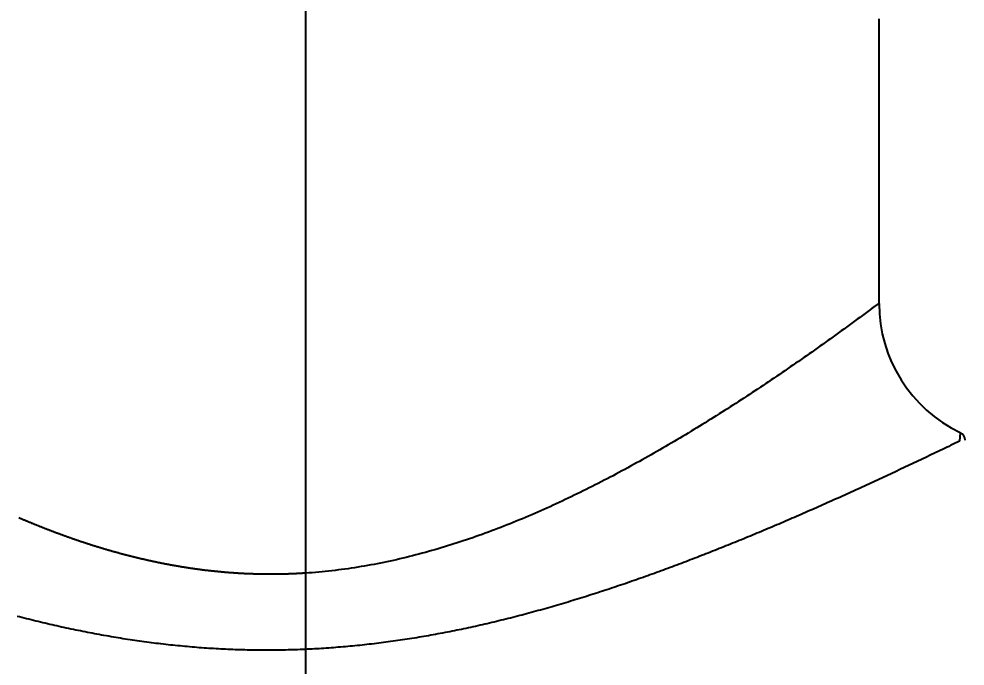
# Model space of a CAD drawing. Header units: millimetres. Extents: x 0 to 3800, y -67 to 2530.
# Drawn here: x 2324.26 to 2358.13, y 1477.76 to 1500.94 of the extents above; entities that cross this region are included whole.
import ezdxf
from ezdxf.lldxf.tags import DXFTag

# ---------------------------------------------------------------- set-up
doc = ezdxf.new("R2010")
doc.units = ezdxf.units.MM
for name, color, linetype in [('내부선 및 부속', 4, 'Continuous'), ('중심선', 1, 'DASHED'), ('치수선', 7, 'Continuous')]:
    doc.layers.add(name, color=color, linetype=linetype)
doc.styles.add('____', font='')
doc.styles.get('____').set_extended_font_data('굴림')
tags = doc.linetypes.add('DASHDOT', pattern=[70, 31, -13, 13, -13]).pattern_tags.tags
tags[10:11] = [DXFTag(74, 4), DXFTag(75, 0), DXFTag(340, '0'), DXFTag(46, 0.0), DXFTag(50, 0.0), DXFTag(44, 0.0), DXFTag(45, 0.0)]
tags[8:9] = [DXFTag(74, 4), DXFTag(75, 0), DXFTag(340, '0'), DXFTag(46, 0.0), DXFTag(50, 0.0), DXFTag(44, 0.0), DXFTag(45, 0.0)]
tags[6:7] = [DXFTag(74, 4), DXFTag(75, 0), DXFTag(340, '0'), DXFTag(46, 0.0), DXFTag(50, 0.0), DXFTag(44, 0.0), DXFTag(45, 0.0)]
tags[4:5] = [DXFTag(74, 4), DXFTag(75, 0), DXFTag(340, '0'), DXFTag(46, 0.0), DXFTag(50, 0.0), DXFTag(44, 0.0), DXFTag(45, 0.0)]
tags = doc.linetypes.add('DASHED', pattern=[25.72, 12.86, -12.86]).pattern_tags.tags
tags[6:7] = [DXFTag(74, 4), DXFTag(75, 0), DXFTag(340, '0'), DXFTag(46, 0.0), DXFTag(50, 0.0), DXFTag(44, 0.0), DXFTag(45, 0.0)]
tags[4:5] = [DXFTag(74, 4), DXFTag(75, 0), DXFTag(340, '0'), DXFTag(46, 0.0), DXFTag(50, 0.0), DXFTag(44, 0.0), DXFTag(45, 0.0)]
doc.dimstyles.new('MSADIM', dxfattribs={"dimtxt": 33, "dimasz": 17, "dimexe": 10, "dimexo": 7.5, "dimgap": 10, "dimtad": 0, "dimtih": 1, "dimtoh": 1, "dimdec": 0, "dimzin": 1, "dimdsep": 46, "dimtxsty": '____', "dimcen": 11.25, "dimadec": 0, "dimazin": 0, "dimtfac": 1, "dimtdec": 0, "dimtix": 1, "dimtmove": 0, "dimatfit": 3, "dimfxl": 1, "dimtolj": 1, "dimtzin": 1, "dimarcsym": 0})

# ---------------------------------------------------------------- blocks, each defined once
blk = doc.blocks.new('*D35')
at = {"layer": '치수선', "color": 0, "linetype": 'Continuous', "lineweight": -2, "transparency": 16777216}
for p, q in [((2924.524, 1577.512), (2924.524, 1252.002)), ((2244.524, 1269.502), (2244.524, 1272.002)), ((2261.524, 1262.002), (2547.243, 1262.002)), ((2907.524, 1262.002), (2621.804, 1262.002))]:
    blk.add_line(p, q, dxfattribs=at)
at = {"layer": '치수선', "color": 0, "linetype": 'Continuous', "transparency": 16777216}
for points in [[(2261.524, 1264.835), (2261.524, 1259.168), (2244.524, 1262.002)], [(2907.524, 1264.835), (2907.524, 1259.168), (2924.524, 1262.002)]]:
    blk.add_solid(points, dxfattribs=at)
at = {"layer": '치수선', "color": 0, "linetype": 'Continuous', "transparency": 16777216, "insert": (2584.524, 1262.002), "char_height": 25, "attachment_point": 5, "style": '____'}
blk.add_mtext('\\A1;680', dxfattribs=at)

msp = doc.modelspace()

# ---------------------------------------------------------------- linework, layer by layer
at = {"layer": '내부선 및 부속', "linetype": 'Continuous'}
for p, q in [((2355.055, 1490.741), (2355.055, 1500.941)), ((2357.96, 1486.123), (2357.938, 1485.819))]:
    msp.add_line(p, q, dxfattribs=at)
at = {"layer": '내부선 및 부속', "linetype": 'Continuous', "flags": 128}
for points in [[(2354.744, 1490.532), (2354.65, 1490.461), (2354.555, 1490.391), (2354.461, 1490.321), (2354.366, 1490.251), (2354.271, 1490.182), (2354.176, 1490.112), (2354.081, 1490.042), (2353.986, 1489.973), (2353.891, 1489.903), (2353.796, 1489.834), (2353.7, 1489.765), (2353.605, 1489.696), (2353.51, 1489.627), (2353.414, 1489.558), (2353.318, 1489.489), (2353.223, 1489.421), (2353.127, 1489.352), (2353.031, 1489.284), (2352.935, 1489.216), (2352.839, 1489.148), (2352.743, 1489.08), (2352.647, 1489.012), (2352.551, 1488.945), (2352.454, 1488.877), (2352.358, 1488.81), (2352.262, 1488.742), (2352.165, 1488.675), (2352.068, 1488.608), (2351.972, 1488.542), (2351.875, 1488.475), (2351.778, 1488.408), (2351.681, 1488.342), (2351.584, 1488.276), (2351.487, 1488.209), (2351.39, 1488.144), (2351.293, 1488.078), (2351.196, 1488.012), (2351.098, 1487.946), (2351.001, 1487.881), (2350.903, 1487.816), (2350.806, 1487.751), (2350.708, 1487.686), (2350.61, 1487.621), (2350.512, 1487.556), (2350.414, 1487.492), (2350.315, 1487.427), (2350.217, 1487.363), (2350.119, 1487.299), (2350.02, 1487.235), (2349.921, 1487.171), (2349.822, 1487.108), (2349.723, 1487.044), (2349.624, 1486.981), (2349.525, 1486.917), (2349.426, 1486.854), (2349.326, 1486.792), (2349.226, 1486.729), (2349.127, 1486.666), (2349.027, 1486.604), (2348.927, 1486.542), (2348.826, 1486.479), (2348.726, 1486.417), (2348.625, 1486.356), (2348.525, 1486.294), (2348.424, 1486.232), (2348.323, 1486.171), (2348.221, 1486.11), (2348.12, 1486.049), (2348.019, 1485.988), (2347.917, 1485.927), (2347.815, 1485.867), (2347.713, 1485.806), (2347.611, 1485.746), (2347.508, 1485.686), (2347.406, 1485.626), (2347.303, 1485.566), (2347.2, 1485.507), (2347.097, 1485.447), (2346.993, 1485.388), (2346.89, 1485.329), (2346.786, 1485.27), (2346.682, 1485.212), (2346.578, 1485.154), (2346.474, 1485.095), (2346.37, 1485.037), (2346.265, 1484.98), (2346.161, 1484.922), (2346.056, 1484.865), (2345.951, 1484.808), (2345.846, 1484.751), (2345.74, 1484.694), (2345.635, 1484.638), (2345.529, 1484.582), (2345.423, 1484.526), (2345.317, 1484.471), (2345.211, 1484.416), (2345.105, 1484.361), (2344.998, 1484.306), (2344.892, 1484.251), (2344.785, 1484.197), (2344.785, 1484.197), (2344.678, 1484.143), (2344.571, 1484.09), (2344.464, 1484.037), (2344.356, 1483.984), (2344.249, 1483.931), (2344.141, 1483.879), (2344.033, 1483.827), (2343.925, 1483.775), (2343.817, 1483.724), (2343.709, 1483.673), (2343.6, 1483.622), (2343.491, 1483.572), (2343.383, 1483.522), (2343.274, 1483.472), (2343.165, 1483.423), (2343.056, 1483.374), (2342.946, 1483.326), (2342.837, 1483.277), (2342.727, 1483.23), (2342.618, 1483.182), (2342.508, 1483.135), (2342.398, 1483.089), (2342.287, 1483.042), (2342.177, 1482.997), (2342.067, 1482.951), (2341.956, 1482.906), (2341.846, 1482.862), (2341.735, 1482.818), (2341.624, 1482.774), (2341.513, 1482.731), (2341.401, 1482.688), (2341.29, 1482.645), (2341.179, 1482.603), (2341.067, 1482.562), (2340.955, 1482.521), (2340.843, 1482.48), (2340.731, 1482.44), (2340.619, 1482.4), (2340.507, 1482.361), (2340.395, 1482.322), (2340.282, 1482.284), (2340.17, 1482.246), (2340.057, 1482.209), (2339.944, 1482.172), (2339.831, 1482.136), (2339.718, 1482.1), (2339.605, 1482.065), (2339.492, 1482.03), (2339.378, 1481.996), (2339.265, 1481.962), (2339.151, 1481.929), (2339.038, 1481.897), (2338.924, 1481.864), (2338.81, 1481.833), (2338.696, 1481.802), (2338.581, 1481.772), (2338.467, 1481.742), (2338.353, 1481.712), (2338.238, 1481.684), (2338.124, 1481.655), (2338.009, 1481.628), (2337.894, 1481.601), (2337.779, 1481.574), (2337.664, 1481.549), (2337.549, 1481.523), (2337.434, 1481.499), (2337.319, 1481.475), (2337.203, 1481.451), (2337.088, 1481.428), (2336.972, 1481.406), (2336.856, 1481.385), (2336.741, 1481.364), (2336.625, 1481.344), (2336.509, 1481.324), (2336.393, 1481.305), (2336.277, 1481.287), (2336.16, 1481.269), (2336.044, 1481.252), (2335.928, 1481.235), (2335.811, 1481.22), (2335.695, 1481.205), (2335.578, 1481.19), (2335.461, 1481.177), (2335.344, 1481.164), (2335.227, 1481.151), (2335.11, 1481.14), (2334.993, 1481.129), (2334.876, 1481.119), (2334.759, 1481.109), (2334.641, 1481.1), (2334.524, 1481.092), (2334.524, 1481.092)], [(2355.055, 1490.748), (2355.054, 1490.747), (2355.052, 1490.746), (2355.051, 1490.745), (2355.05, 1490.744), (2355.048, 1490.743), (2355.047, 1490.742), (2355.045, 1490.741), (2355.044, 1490.74), (2355.042, 1490.739), (2355.041, 1490.738), (2355.039, 1490.737), (2355.038, 1490.737), (2355.037, 1490.736), (2355.035, 1490.735), (2355.034, 1490.734), (2355.032, 1490.733), (2355.031, 1490.732), (2355.029, 1490.731), (2355.028, 1490.73), (2355.026, 1490.73), (2355.025, 1490.729), (2355.023, 1490.728), (2355.022, 1490.727), (2355.021, 1490.726), (2355.019, 1490.725), (2355.018, 1490.724), (2355.016, 1490.723), (2355.015, 1490.722), (2355.013, 1490.721), (2355.012, 1490.72), (2355.011, 1490.719), (2355.009, 1490.719), (2355.008, 1490.718), (2355.006, 1490.717), (2355.005, 1490.716), (2355.004, 1490.715), (2355.002, 1490.714), (2355.001, 1490.713), (2354.999, 1490.712), (2354.998, 1490.711), (2354.997, 1490.71), (2354.995, 1490.709), (2354.994, 1490.708), (2354.992, 1490.707), (2354.991, 1490.706), (2354.99, 1490.705), (2354.988, 1490.704), (2354.987, 1490.703), (2354.985, 1490.702), (2354.984, 1490.701), (2354.983, 1490.7), (2354.981, 1490.699), (2354.98, 1490.698), (2354.978, 1490.697), (2354.977, 1490.696), (2354.976, 1490.695), (2354.974, 1490.695), (2354.973, 1490.694), (2354.971, 1490.693), (2354.97, 1490.692), (2354.969, 1490.691), (2354.967, 1490.69), (2354.966, 1490.689), (2354.964, 1490.688), (2354.963, 1490.687), (2354.962, 1490.686), (2354.96, 1490.685), (2354.959, 1490.684), (2354.957, 1490.683), (2354.956, 1490.682), (2354.955, 1490.681), (2354.953, 1490.68), (2354.952, 1490.679), (2354.95, 1490.678), (2354.949, 1490.677), (2354.948, 1490.676), (2354.946, 1490.675), (2354.945, 1490.674), (2354.943, 1490.673), (2354.942, 1490.672), (2354.941, 1490.671), (2354.939, 1490.671), (2354.938, 1490.67), (2354.936, 1490.669), (2354.935, 1490.668), (2354.934, 1490.667), (2354.932, 1490.666), (2354.931, 1490.665), (2354.929, 1490.664), (2354.928, 1490.663), (2354.927, 1490.662), (2354.925, 1490.661), (2354.924, 1490.66), (2354.922, 1490.659), (2354.921, 1490.658), (2354.92, 1490.657), (2354.918, 1490.656), (2354.917, 1490.655), (2354.915, 1490.654), (2354.914, 1490.653), (2354.914, 1490.653), (2354.913, 1490.652), (2354.911, 1490.651), (2354.91, 1490.65), (2354.908, 1490.649), (2354.907, 1490.649), (2354.906, 1490.648), (2354.904, 1490.647), (2354.903, 1490.646), (2354.901, 1490.645), (2354.9, 1490.644), (2354.899, 1490.643), (2354.897, 1490.642), (2354.896, 1490.641), (2354.894, 1490.64), (2354.893, 1490.639), (2354.892, 1490.638), (2354.89, 1490.637), (2354.889, 1490.636), (2354.887, 1490.635), (2354.886, 1490.634), (2354.885, 1490.633), (2354.883, 1490.632), (2354.882, 1490.631), (2354.88, 1490.63), (2354.879, 1490.629), (2354.878, 1490.628), (2354.876, 1490.627), (2354.875, 1490.626), (2354.873, 1490.625), (2354.872, 1490.624), (2354.871, 1490.623), (2354.869, 1490.622), (2354.868, 1490.621), (2354.866, 1490.62), (2354.865, 1490.619), (2354.864, 1490.619), (2354.862, 1490.618), (2354.861, 1490.617), (2354.859, 1490.616), (2354.858, 1490.615), (2354.857, 1490.614), (2354.855, 1490.613), (2354.854, 1490.612), (2354.853, 1490.611), (2354.851, 1490.61), (2354.85, 1490.609), (2354.848, 1490.608), (2354.847, 1490.607), (2354.846, 1490.606), (2354.844, 1490.605), (2354.843, 1490.604), (2354.841, 1490.603), (2354.84, 1490.602), (2354.839, 1490.601), (2354.837, 1490.6), (2354.836, 1490.599), (2354.835, 1490.598), (2354.833, 1490.597), (2354.832, 1490.596), (2354.83, 1490.595), (2354.829, 1490.594), (2354.828, 1490.593), (2354.826, 1490.592), (2354.825, 1490.591), (2354.824, 1490.59), (2354.822, 1490.589), (2354.821, 1490.588), (2354.819, 1490.587), (2354.818, 1490.586), (2354.817, 1490.585), (2354.815, 1490.584), (2354.814, 1490.583), (2354.813, 1490.582), (2354.811, 1490.581), (2354.81, 1490.58), (2354.808, 1490.579), (2354.807, 1490.578), (2354.806, 1490.577), (2354.804, 1490.576), (2354.803, 1490.575), (2354.802, 1490.574), (2354.8, 1490.573), (2354.799, 1490.572), (2354.797, 1490.571), (2354.796, 1490.57), (2354.795, 1490.569), (2354.793, 1490.568), (2354.792, 1490.567), (2354.791, 1490.566), (2354.789, 1490.565), (2354.788, 1490.564), (2354.786, 1490.563), (2354.785, 1490.562), (2354.784, 1490.561), (2354.782, 1490.56), (2354.781, 1490.559), (2354.78, 1490.558), (2354.778, 1490.557), (2354.777, 1490.556), (2354.776, 1490.555), (2354.776, 1490.555), (2354.774, 1490.554), (2354.773, 1490.553), (2354.771, 1490.552), (2354.77, 1490.551), (2354.769, 1490.55), (2354.767, 1490.549), (2354.766, 1490.548), (2354.765, 1490.547), (2354.763, 1490.546), (2354.762, 1490.545), (2354.761, 1490.544), (2354.759, 1490.543), (2354.758, 1490.542), (2354.756, 1490.541), (2354.755, 1490.54), (2354.754, 1490.539), (2354.752, 1490.538), (2354.751, 1490.537), (2354.75, 1490.536), (2354.748, 1490.535), (2354.747, 1490.534), (2354.746, 1490.533), (2354.744, 1490.532), (2354.744, 1490.532)], [(2357.938, 1485.819), (2357.861, 1485.782), (2357.784, 1485.745), (2357.707, 1485.707), (2357.63, 1485.67), (2357.552, 1485.633), (2357.475, 1485.596), (2357.398, 1485.559), (2357.321, 1485.522), (2357.243, 1485.485), (2357.166, 1485.448), (2357.089, 1485.411), (2357.012, 1485.374), (2356.934, 1485.337), (2356.857, 1485.3), (2356.779, 1485.263), (2356.702, 1485.226), (2356.625, 1485.189), (2356.547, 1485.152), (2356.47, 1485.116), (2356.392, 1485.079), (2356.315, 1485.042), (2356.238, 1485.006), (2356.16, 1484.969), (2356.083, 1484.932), (2356.005, 1484.896), (2355.928, 1484.859), (2355.85, 1484.823), (2355.772, 1484.786), (2355.695, 1484.75), (2355.617, 1484.714), (2355.54, 1484.677), (2355.462, 1484.641), (2355.384, 1484.605), (2355.307, 1484.569), (2355.229, 1484.532), (2355.151, 1484.496), (2355.073, 1484.46), (2354.996, 1484.424), (2354.918, 1484.388), (2354.84, 1484.352), (2354.762, 1484.316), (2354.684, 1484.28), (2354.607, 1484.245), (2354.529, 1484.209), (2354.451, 1484.173), (2354.373, 1484.137), (2354.295, 1484.102), (2354.217, 1484.066), (2354.139, 1484.031), (2354.061, 1483.995), (2353.983, 1483.96), (2353.905, 1483.924), (2353.827, 1483.889), (2353.749, 1483.853), (2353.671, 1483.818), (2353.592, 1483.783), (2353.514, 1483.748), (2353.436, 1483.713), (2353.358, 1483.678), (2353.28, 1483.642), (2353.201, 1483.608), (2353.123, 1483.573), (2353.045, 1483.538), (2352.966, 1483.503), (2352.888, 1483.468), (2352.81, 1483.433), (2352.731, 1483.399), (2352.653, 1483.364), (2352.574, 1483.33), (2352.496, 1483.295), (2352.418, 1483.261), (2352.339, 1483.226), (2352.26, 1483.192), (2352.182, 1483.158), (2352.103, 1483.124), (2352.025, 1483.09), (2351.946, 1483.056), (2351.867, 1483.022), (2351.789, 1482.988), (2351.71, 1482.954), (2351.631, 1482.92), (2351.552, 1482.886), (2351.474, 1482.852), (2351.395, 1482.819), (2351.316, 1482.785), (2351.237, 1482.752), (2351.158, 1482.718), (2351.079, 1482.685), (2351, 1482.652), (2350.921, 1482.618), (2350.842, 1482.585), (2350.763, 1482.552), (2350.684, 1482.519), (2350.605, 1482.486), (2350.526, 1482.453), (2350.446, 1482.421), (2350.367, 1482.388), (2350.288, 1482.355), (2350.209, 1482.323), (2350.129, 1482.29), (2350.129, 1482.29), (2350.05, 1482.258), (2349.971, 1482.225), (2349.891, 1482.193), (2349.812, 1482.161), (2349.732, 1482.129), (2349.653, 1482.097), (2349.573, 1482.065), (2349.494, 1482.033), (2349.414, 1482.001), (2349.335, 1481.969), (2349.255, 1481.937), (2349.175, 1481.906), (2349.096, 1481.874), (2349.016, 1481.843), (2348.936, 1481.811), (2348.856, 1481.78), (2348.777, 1481.749), (2348.697, 1481.718), (2348.617, 1481.687), (2348.537, 1481.656), (2348.457, 1481.625), (2348.377, 1481.594), (2348.297, 1481.564), (2348.217, 1481.533), (2348.137, 1481.502), (2348.057, 1481.472), (2347.976, 1481.442), (2347.896, 1481.411), (2347.816, 1481.381), (2347.736, 1481.351), (2347.655, 1481.321), (2347.575, 1481.291), (2347.495, 1481.262), (2347.414, 1481.232), (2347.334, 1481.202), (2347.253, 1481.173), (2347.173, 1481.144), (2347.092, 1481.114), (2347.012, 1481.085), (2346.931, 1481.056), (2346.85, 1481.027), (2346.77, 1480.998), (2346.689, 1480.97), (2346.608, 1480.941), (2346.527, 1480.912), (2346.447, 1480.884), (2346.366, 1480.855), (2346.285, 1480.827), (2346.204, 1480.799), (2346.123, 1480.771), (2346.042, 1480.743), (2345.961, 1480.715), (2345.88, 1480.688), (2345.798, 1480.66), (2345.717, 1480.633), (2345.636, 1480.605), (2345.555, 1480.578), (2345.473, 1480.551), (2345.392, 1480.524), (2345.311, 1480.497), (2345.229, 1480.47), (2345.148, 1480.443), (2345.066, 1480.417), (2344.985, 1480.39), (2344.903, 1480.364), (2344.822, 1480.338), (2344.74, 1480.312), (2344.658, 1480.286), (2344.576, 1480.26), (2344.495, 1480.234), (2344.413, 1480.209), (2344.331, 1480.183), (2344.249, 1480.158), (2344.167, 1480.133), (2344.085, 1480.108), (2344.003, 1480.083), (2343.921, 1480.058), (2343.839, 1480.034), (2343.757, 1480.009), (2343.675, 1479.985), (2343.592, 1479.961), (2343.51, 1479.936), (2343.428, 1479.913), (2343.346, 1479.889), (2343.263, 1479.865), (2343.181, 1479.842), (2343.098, 1479.818), (2343.016, 1479.795), (2342.933, 1479.772), (2342.851, 1479.749), (2342.768, 1479.726), (2342.685, 1479.703), (2342.603, 1479.681), (2342.52, 1479.658), (2342.437, 1479.636), (2342.354, 1479.614), (2342.271, 1479.592), (2342.188, 1479.57), (2342.105, 1479.549), (2342.022, 1479.527), (2342.022, 1479.527), (2341.939, 1479.506), (2341.856, 1479.485), (2341.773, 1479.464), (2341.69, 1479.443), (2341.607, 1479.422), (2341.524, 1479.402), (2341.44, 1479.382), (2341.357, 1479.361), (2341.274, 1479.341), (2341.19, 1479.322), (2341.107, 1479.302), (2341.023, 1479.282), (2340.94, 1479.263), (2340.856, 1479.244), (2340.773, 1479.225), (2340.689, 1479.206), (2340.605, 1479.187), (2340.522, 1479.169), (2340.438, 1479.151), (2340.354, 1479.132), (2340.27, 1479.114), (2340.186, 1479.097), (2340.102, 1479.079), (2340.019, 1479.062), (2339.935, 1479.044), (2339.851, 1479.027), (2339.766, 1479.011), (2339.682, 1478.994), (2339.598, 1478.977), (2339.514, 1478.961), (2339.43, 1478.945), (2339.346, 1478.929), (2339.261, 1478.913), (2339.177, 1478.898), (2339.093, 1478.882), (2339.008, 1478.867), (2338.924, 1478.852), (2338.839, 1478.837), (2338.755, 1478.823), (2338.67, 1478.808), (2338.586, 1478.794), (2338.501, 1478.78), (2338.416, 1478.766), (2338.332, 1478.753), (2338.247, 1478.739), (2338.162, 1478.726), (2338.078, 1478.713), (2337.993, 1478.7), (2337.908, 1478.688), (2337.823, 1478.675), (2337.738, 1478.663), (2337.653, 1478.651), (2337.568, 1478.64), (2337.483, 1478.628), (2337.398, 1478.617), (2337.313, 1478.605), (2337.228, 1478.595), (2337.143, 1478.584), (2337.058, 1478.573), (2336.973, 1478.563), (2336.888, 1478.553), (2336.802, 1478.543), (2336.717, 1478.533), (2336.632, 1478.524), (2336.547, 1478.515), (2336.461, 1478.506), (2336.376, 1478.497), (2336.291, 1478.488), (2336.205, 1478.48), (2336.12, 1478.472), (2336.035, 1478.464), (2335.949, 1478.456), (2335.864, 1478.449), (2335.778, 1478.442), (2335.693, 1478.435), (2335.607, 1478.428), (2335.522, 1478.421), (2335.436, 1478.415), (2335.351, 1478.409), (2335.265, 1478.403), (2335.18, 1478.397), (2335.094, 1478.392), (2335.009, 1478.387), (2334.923, 1478.382), (2334.838, 1478.377), (2334.752, 1478.372), (2334.666, 1478.368), (2334.666, 1478.368)], [(2334.524, 1481.092), (2334.5, 1481.091), (2334.476, 1481.089), (2334.451, 1481.088), (2334.427, 1481.086), (2334.403, 1481.085), (2334.378, 1481.083), (2334.354, 1481.082), (2334.33, 1481.081), (2334.306, 1481.079), (2334.281, 1481.078), (2334.257, 1481.077), (2334.233, 1481.075), (2334.209, 1481.074), (2334.184, 1481.073), (2334.16, 1481.072), (2334.136, 1481.071), (2334.111, 1481.07), (2334.087, 1481.069), (2334.063, 1481.068), (2334.038, 1481.067), (2334.014, 1481.066), (2333.99, 1481.065), (2333.966, 1481.064), (2333.941, 1481.063), (2333.917, 1481.062), (2333.893, 1481.061), (2333.868, 1481.061), (2333.844, 1481.06), (2333.82, 1481.059), (2333.795, 1481.058), (2333.771, 1481.058), (2333.747, 1481.057), (2333.722, 1481.057), (2333.698, 1481.056), (2333.674, 1481.055), (2333.649, 1481.055), (2333.625, 1481.055), (2333.601, 1481.054), (2333.577, 1481.054), (2333.552, 1481.053), (2333.528, 1481.053), (2333.504, 1481.053), (2333.479, 1481.052), (2333.455, 1481.052), (2333.431, 1481.052), (2333.406, 1481.052), (2333.382, 1481.051), (2333.358, 1481.051), (2333.333, 1481.051), (2333.309, 1481.051), (2333.285, 1481.051), (2333.26, 1481.051), (2333.236, 1481.051), (2333.212, 1481.051), (2333.187, 1481.051), (2333.163, 1481.051), (2333.139, 1481.052), (2333.114, 1481.052), (2333.09, 1481.052), (2333.066, 1481.052), (2333.041, 1481.052), (2333.017, 1481.053), (2332.993, 1481.053), (2332.968, 1481.053), (2332.944, 1481.054), (2332.92, 1481.054), (2332.895, 1481.055), (2332.871, 1481.055), (2332.847, 1481.056), (2332.822, 1481.056), (2332.798, 1481.057), (2332.774, 1481.057), (2332.75, 1481.058), (2332.725, 1481.059), (2332.701, 1481.059), (2332.677, 1481.06), (2332.652, 1481.061), (2332.628, 1481.062), (2332.604, 1481.062), (2332.579, 1481.063), (2332.555, 1481.064), (2332.531, 1481.065), (2332.506, 1481.066), (2332.482, 1481.067), (2332.458, 1481.068), (2332.434, 1481.069), (2332.409, 1481.07), (2332.385, 1481.071), (2332.361, 1481.072), (2332.336, 1481.073), (2332.312, 1481.075), (2332.288, 1481.076), (2332.263, 1481.077), (2332.239, 1481.078), (2332.215, 1481.08), (2332.191, 1481.081), (2332.166, 1481.082), (2332.142, 1481.084), (2332.118, 1481.085), (2332.093, 1481.087), (2332.093, 1481.087), (2332.069, 1481.088), (2332.045, 1481.09), (2332.021, 1481.091), (2331.996, 1481.093), (2331.972, 1481.094), (2331.948, 1481.096), (2331.924, 1481.098), (2331.899, 1481.099), (2331.875, 1481.101), (2331.851, 1481.103), (2331.827, 1481.105), (2331.802, 1481.107), (2331.778, 1481.108), (2331.754, 1481.11), (2331.73, 1481.112), (2331.705, 1481.114), (2331.681, 1481.116), (2331.657, 1481.118), (2331.633, 1481.12), (2331.608, 1481.122), (2331.584, 1481.124), (2331.56, 1481.126), (2331.536, 1481.129), (2331.511, 1481.131), (2331.487, 1481.133), (2331.463, 1481.135), (2331.439, 1481.138), (2331.415, 1481.14), (2331.39, 1481.142), (2331.366, 1481.145), (2331.342, 1481.147), (2331.318, 1481.149), (2331.294, 1481.152), (2331.269, 1481.154), (2331.245, 1481.157), (2331.221, 1481.159), (2331.197, 1481.162), (2331.173, 1481.165), (2331.148, 1481.167), (2331.124, 1481.17), (2331.1, 1481.173), (2331.076, 1481.175), (2331.052, 1481.178), (2331.028, 1481.181), (2331.003, 1481.184), (2330.979, 1481.186), (2330.955, 1481.189), (2330.931, 1481.192), (2330.907, 1481.195), (2330.883, 1481.198), (2330.859, 1481.201), (2330.834, 1481.204), (2330.81, 1481.207), (2330.786, 1481.21), (2330.762, 1481.213), (2330.738, 1481.217), (2330.714, 1481.22), (2330.69, 1481.223), (2330.666, 1481.226), (2330.642, 1481.229), (2330.617, 1481.233), (2330.593, 1481.236), (2330.569, 1481.239), (2330.545, 1481.243), (2330.521, 1481.246), (2330.497, 1481.25), (2330.473, 1481.253), (2330.449, 1481.256), (2330.425, 1481.26), (2330.401, 1481.264), (2330.377, 1481.267), (2330.353, 1481.271), (2330.329, 1481.274), (2330.304, 1481.278), (2330.28, 1481.282), (2330.256, 1481.285), (2330.232, 1481.289), (2330.208, 1481.293), (2330.184, 1481.297), (2330.16, 1481.301), (2330.136, 1481.304), (2330.112, 1481.308), (2330.088, 1481.312), (2330.064, 1481.316), (2330.04, 1481.32), (2330.016, 1481.324), (2329.992, 1481.328), (2329.968, 1481.332), (2329.944, 1481.336), (2329.92, 1481.341), (2329.896, 1481.345), (2329.872, 1481.349), (2329.848, 1481.353), (2329.824, 1481.357), (2329.8, 1481.362), (2329.777, 1481.366), (2329.753, 1481.37), (2329.729, 1481.374), (2329.705, 1481.379), (2329.681, 1481.383), (2329.681, 1481.383), (2329.657, 1481.388), (2329.633, 1481.392), (2329.609, 1481.397), (2329.585, 1481.401), (2329.561, 1481.406), (2329.537, 1481.41), (2329.513, 1481.415), (2329.489, 1481.419), (2329.466, 1481.424), (2329.442, 1481.429), (2329.418, 1481.433), (2329.394, 1481.438), (2329.37, 1481.443), (2329.346, 1481.448), (2329.322, 1481.453), (2329.298, 1481.457), (2329.275, 1481.462), (2329.251, 1481.467), (2329.227, 1481.472), (2329.203, 1481.477), (2329.179, 1481.482), (2329.155, 1481.487), (2329.132, 1481.492), (2329.108, 1481.497), (2329.084, 1481.502), (2329.06, 1481.507), (2329.036, 1481.512), (2329.013, 1481.517), (2328.989, 1481.523), (2328.965, 1481.528), (2328.941, 1481.533), (2328.918, 1481.538), (2328.894, 1481.544), (2328.87, 1481.549), (2328.846, 1481.554), (2328.823, 1481.56), (2328.799, 1481.565), (2328.775, 1481.57), (2328.751, 1481.576), (2328.728, 1481.581), (2328.704, 1481.587), (2328.68, 1481.592), (2328.656, 1481.598), (2328.633, 1481.604), (2328.609, 1481.609), (2328.585, 1481.615), (2328.562, 1481.62), (2328.538, 1481.626), (2328.514, 1481.632), (2328.491, 1481.637), (2328.467, 1481.643), (2328.443, 1481.649), (2328.42, 1481.655), (2328.396, 1481.661), (2328.372, 1481.666), (2328.349, 1481.672), (2328.325, 1481.678), (2328.302, 1481.684), (2328.278, 1481.69), (2328.254, 1481.696), (2328.231, 1481.702), (2328.207, 1481.708), (2328.184, 1481.714), (2328.16, 1481.72), (2328.136, 1481.726), (2328.113, 1481.732), (2328.089, 1481.739), (2328.066, 1481.745), (2328.042, 1481.751), (2328.019, 1481.757), (2327.995, 1481.763), (2327.972, 1481.77), (2327.948, 1481.776), (2327.925, 1481.782), (2327.901, 1481.789), (2327.878, 1481.795), (2327.854, 1481.801), (2327.831, 1481.808), (2327.807, 1481.814), (2327.784, 1481.821), (2327.76, 1481.827), (2327.737, 1481.834), (2327.713, 1481.84), (2327.69, 1481.847), (2327.666, 1481.853), (2327.643, 1481.86), (2327.619, 1481.867), (2327.596, 1481.873), (2327.573, 1481.88), (2327.549, 1481.887), (2327.526, 1481.893), (2327.502, 1481.9), (2327.479, 1481.907), (2327.456, 1481.914), (2327.432, 1481.92), (2327.409, 1481.927), (2327.386, 1481.934), (2327.362, 1481.941), (2327.339, 1481.948), (2327.315, 1481.955), (2327.315, 1481.955), (2327.292, 1481.962), (2327.269, 1481.969), (2327.245, 1481.976), (2327.222, 1481.983), (2327.199, 1481.99), (2327.176, 1481.997), (2327.152, 1482.004), (2327.129, 1482.011), (2327.106, 1482.018), (2327.082, 1482.025), (2327.059, 1482.033), (2327.036, 1482.04), (2327.013, 1482.047), (2326.989, 1482.054), (2326.966, 1482.061), (2326.943, 1482.069), (2326.92, 1482.076), (2326.897, 1482.083), (2326.873, 1482.091), (2326.85, 1482.098), (2326.827, 1482.105), (2326.804, 1482.113), (2326.781, 1482.12), (2326.757, 1482.128), (2326.734, 1482.135), (2326.711, 1482.143), (2326.688, 1482.15), (2326.665, 1482.158), (2326.642, 1482.165), (2326.619, 1482.173), (2326.595, 1482.181), (2326.572, 1482.188), (2326.549, 1482.196), (2326.526, 1482.204), (2326.503, 1482.211), (2326.48, 1482.219), (2326.457, 1482.227), (2326.434, 1482.235), (2326.411, 1482.242), (2326.388, 1482.25), (2326.365, 1482.258), (2326.342, 1482.266), (2326.319, 1482.274), (2326.296, 1482.282), (2326.273, 1482.289), (2326.25, 1482.297), (2326.227, 1482.305), (2326.204, 1482.313), (2326.181, 1482.321), (2326.158, 1482.329), (2326.135, 1482.337), (2326.112, 1482.345), (2326.089, 1482.353), (2326.066, 1482.362), (2326.043, 1482.37), (2326.02, 1482.378), (2325.997, 1482.386), (2325.974, 1482.394), (2325.952, 1482.402), (2325.929, 1482.411), (2325.906, 1482.419), (2325.883, 1482.427), (2325.86, 1482.435), (2325.837, 1482.444), (2325.814, 1482.452), (2325.791, 1482.46), (2325.769, 1482.469), (2325.746, 1482.477), (2325.723, 1482.485), (2325.7, 1482.494), (2325.677, 1482.502), (2325.655, 1482.511), (2325.632, 1482.519), (2325.609, 1482.528), (2325.586, 1482.536), (2325.563, 1482.545), (2325.541, 1482.553), (2325.518, 1482.562), (2325.495, 1482.57), (2325.472, 1482.579), (2325.45, 1482.588), (2325.427, 1482.596), (2325.404, 1482.605), (2325.382, 1482.614), (2325.359, 1482.622), (2325.336, 1482.631), (2325.314, 1482.64), (2325.291, 1482.649), (2325.268, 1482.657), (2325.245, 1482.666), (2325.223, 1482.675), (2325.2, 1482.684), (2325.178, 1482.693), (2325.155, 1482.701), (2325.132, 1482.71), (2325.11, 1482.719), (2325.087, 1482.728), (2325.064, 1482.737), (2325.042, 1482.746), (2325.019, 1482.755), (2325.019, 1482.755), (2324.997, 1482.764), (2324.974, 1482.773), (2324.952, 1482.782), (2324.929, 1482.791), (2324.906, 1482.8), (2324.884, 1482.809), (2324.861, 1482.818), (2324.839, 1482.828), (2324.816, 1482.837), (2324.794, 1482.846), (2324.771, 1482.855), (2324.749, 1482.864), (2324.726, 1482.873), (2324.704, 1482.883), (2324.681, 1482.892), (2324.659, 1482.901), (2324.636, 1482.91), (2324.614, 1482.92), (2324.591, 1482.929), (2324.569, 1482.938), (2324.547, 1482.948), (2324.524, 1482.957), (2324.502, 1482.967), (2324.479, 1482.976), (2324.457, 1482.985), (2324.434, 1482.995), (2324.412, 1483.004), (2324.39, 1483.014), (2324.367, 1483.023), (2324.345, 1483.033), (2324.322, 1483.042), (2324.3, 1483.052), (2324.278, 1483.061), (2324.255, 1483.071)], [(2334.666, 1478.368), (2334.581, 1478.364), (2334.495, 1478.36), (2334.409, 1478.357), (2334.323, 1478.353), (2334.237, 1478.35), (2334.151, 1478.347), (2334.065, 1478.345), (2333.979, 1478.342), (2333.894, 1478.34), (2333.808, 1478.338), (2333.722, 1478.336), (2333.636, 1478.335), (2333.55, 1478.334), (2333.464, 1478.333), (2333.378, 1478.332), (2333.292, 1478.331), (2333.206, 1478.331), (2333.12, 1478.331), (2333.034, 1478.331), (2332.948, 1478.332), (2332.862, 1478.332), (2332.776, 1478.333), (2332.69, 1478.334), (2332.604, 1478.336), (2332.518, 1478.337), (2332.432, 1478.339), (2332.346, 1478.341), (2332.26, 1478.343), (2332.174, 1478.346), (2332.088, 1478.348), (2332.002, 1478.351), (2331.916, 1478.354), (2331.83, 1478.358), (2331.744, 1478.361), (2331.658, 1478.365), (2331.572, 1478.369), (2331.486, 1478.374), (2331.401, 1478.378), (2331.315, 1478.383), (2331.229, 1478.388), (2331.143, 1478.393), (2331.057, 1478.399), (2330.971, 1478.405), (2330.886, 1478.411), (2330.8, 1478.417), (2330.714, 1478.423), (2330.628, 1478.43), (2330.543, 1478.437), (2330.457, 1478.444), (2330.371, 1478.451), (2330.285, 1478.459), (2330.2, 1478.466), (2330.114, 1478.474), (2330.029, 1478.483), (2329.943, 1478.491), (2329.857, 1478.5), (2329.772, 1478.509), (2329.686, 1478.518), (2329.601, 1478.527), (2329.516, 1478.537), (2329.43, 1478.546), (2329.345, 1478.556), (2329.259, 1478.567), (2329.174, 1478.577), (2329.089, 1478.588), (2329.003, 1478.599), (2328.918, 1478.61), (2328.833, 1478.621), (2328.748, 1478.632), (2328.663, 1478.644), (2328.577, 1478.656), (2328.492, 1478.668), (2328.407, 1478.681), (2328.322, 1478.693), (2328.237, 1478.706), (2328.152, 1478.719), (2328.067, 1478.732), (2327.982, 1478.745), (2327.897, 1478.759), (2327.813, 1478.773), (2327.728, 1478.787), (2327.643, 1478.801), (2327.558, 1478.815), (2327.473, 1478.83), (2327.389, 1478.845), (2327.304, 1478.86), (2327.22, 1478.875), (2327.135, 1478.89), (2327.05, 1478.906), (2326.966, 1478.922), (2326.881, 1478.938), (2326.797, 1478.954), (2326.713, 1478.97), (2326.628, 1478.987), (2326.544, 1479.003), (2326.46, 1479.02), (2326.375, 1479.037), (2326.291, 1479.055), (2326.207, 1479.072), (2326.123, 1479.09), (2326.123, 1479.09), (2326.039, 1479.107), (2325.955, 1479.125), (2325.871, 1479.144), (2325.787, 1479.162), (2325.703, 1479.181), (2325.619, 1479.199), (2325.535, 1479.218), (2325.451, 1479.237), (2325.367, 1479.257), (2325.284, 1479.276), (2325.2, 1479.296), (2325.116, 1479.315), (2325.033, 1479.335), (2324.949, 1479.355), (2324.866, 1479.376), (2324.782, 1479.396), (2324.699, 1479.417), (2324.615, 1479.438), (2324.532, 1479.458), (2324.449, 1479.48), (2324.365, 1479.501), (2324.282, 1479.522), (2324.199, 1479.544)]]:
    msp.add_lwpolyline(points, dxfattribs=at)
at = {"layer": '내부선 및 부속', "linetype": 'Continuous'}
for centre, radius, start, end in [((2360.187, 1490.748), 5.133, 179.9999, 244.2809), ((2357.826, 1485.846), 0.308, 0.5511, 64.4373)]:
    msp.add_arc(centre, radius, start, end, dxfattribs=at)
at = {"layer": '중심선', "linetype": 'DASHDOT'}
msp.add_line((2334.524, 1666.091), (2334.524, 1424.057), dxfattribs=at)

# ---------------------------------------------------------------- dimensions: what is measured, and where the dimension line sits
at = {"layer": '치수선', "linetype": 'Continuous'}
dim = msp.add_linear_dim(base=(2244.524, 1262.002), p1=(2924.524, 1585.012), p2=(2244.524, 1262.002), dimstyle='MSADIM', override={"dimtxt": 25}, dxfattribs=at)
dim.commit()
dim.dimension.update_dxf_attribs({"geometry": '*D35', "text_midpoint": (2584.524, 1262.002)})

doc.saveas('drawing.dxf')
